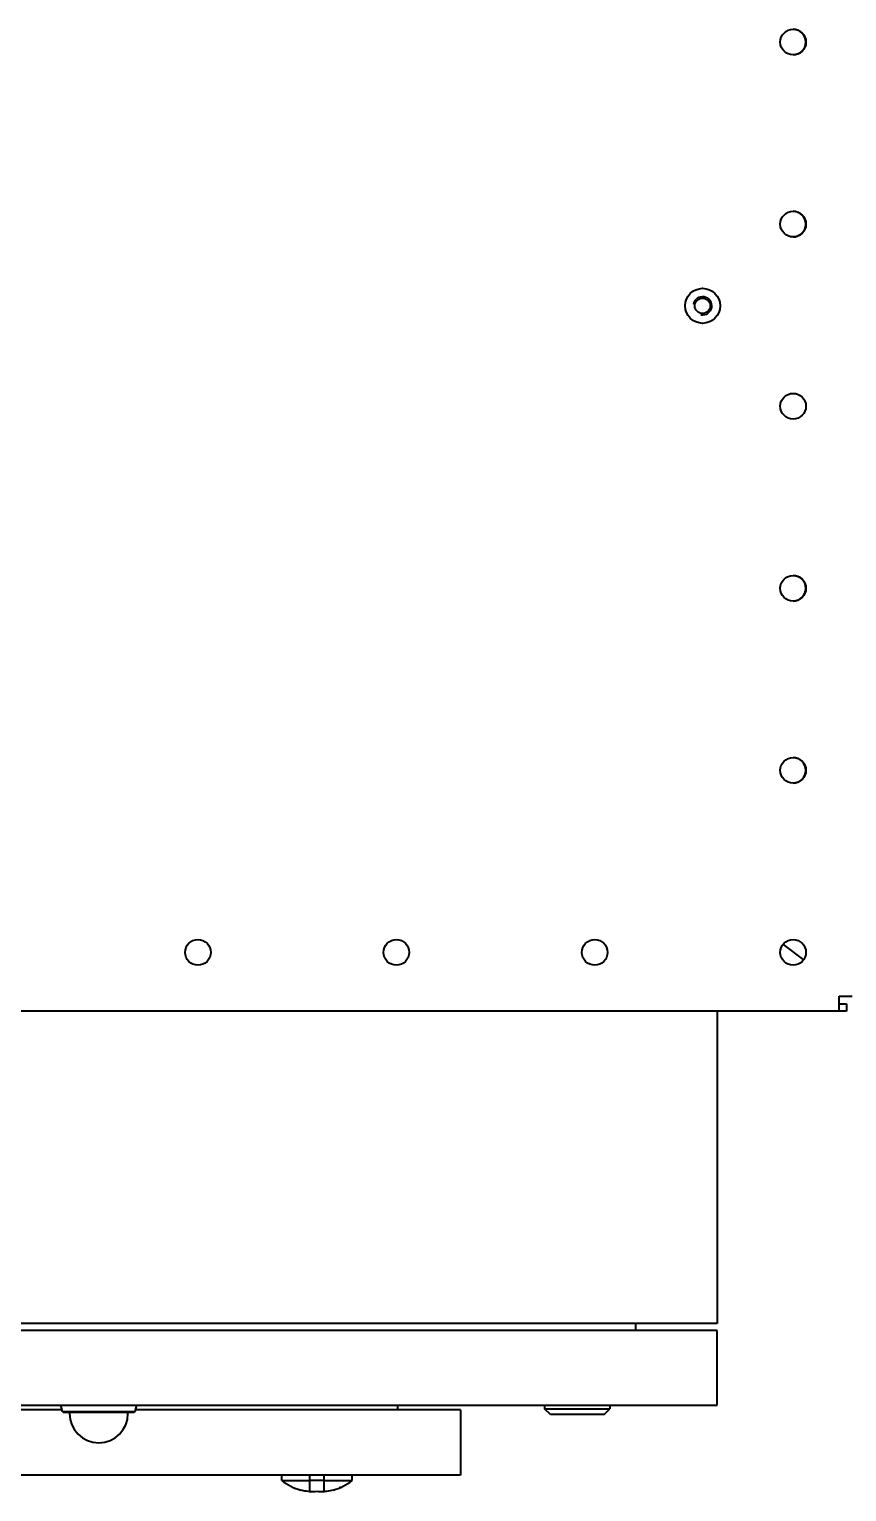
# Model space of a CAD drawing. Header units: millimetres. Extents: x 0 to 4756, y 0 to 3364.
# Drawn here: x 1136 to 1486, y 1972 to 2598 of the extents above; entities that cross this region are included whole.
import ezdxf

# ---------------------------------------------------------------- set-up
doc = ezdxf.new("R2010")
doc.units = ezdxf.units.MM
doc.header["$LTSCALE"] = 4
doc.layers.add('가시적인 것(ISO)', color=3, linetype='Continuous', lineweight=40)
doc.layers.add('가시적인 좁은 것(ISO)', color=3, linetype='Continuous', lineweight=35)

msp = doc.modelspace()

# ---------------------------------------------------------------- linework, layer by layer
at = {"layer": '가시적인 것(ISO)'}
for p, q in [((1458.9792, 2206.2191), (1467.7141, 2199.5382)), ((1483.0692, 2178.4348), (1483.0692, 2183.9774)), ((1483.0692, 2183.9774), (1488.6118, 2183.9774)), ((1483.0692, 2183.7774), (1483.2692, 2183.7774)), ((1483.0692, 2180.7774), (1486.1692, 2180.7774)), ((1483.2692, 2183.7774), (1483.2692, 2183.9774)), ((1486.1692, 2180.7774), (1486.1692, 2177.5774)), ((1483.0692, 2177.5774), (848.4692, 2177.5774)), ((1430.7692, 2177.5774), (1430.7692, 2043.7774)), ((1483.0692, 2177.5774), (1483.0692, 2178.4348)), ((1486.1692, 2177.5774), (1483.0692, 2177.5774)), ((1430.7692, 2043.7774), (900.7692, 2043.7774)), ((1395.7692, 2043.7774), (1395.7692, 2040.7774)), ((1430.7692, 2040.7774), (900.7692, 2040.7774)), ((1430.7692, 2008.7774), (1430.7692, 2040.7774)), ((900.7692, 2008.7774), (1430.7692, 2008.7774)), ((1150.0124, 2006.7774), (1010.7692, 2006.7774)), ((1150.1889, 2006.0665), (1149.5158, 2008.7774)), ((1150.1889, 2006.0665), (1181.3495, 2006.0665)), ((1150.5692, 2005.7774), (1150.1889, 2006.0665)), ((1150.5692, 2005.7774), (1180.9692, 2005.7774)), ((1153.2692, 2005.7774), (1153.2692, 2005.1774)), ((1178.2692, 2005.7774), (1178.2692, 2005.1774)), ((1180.9692, 2005.7774), (1181.3495, 2006.0665)), ((1181.3495, 2006.0665), (1182.0226, 2008.7774)), ((1320.7692, 2006.7774), (1181.526, 2006.7774)), ((1293.7692, 2008.7774), (1293.7692, 2006.7774)), ((1320.7692, 2006.7774), (1320.7692, 1978.7774)), ((1356.7692, 2008.7774), (1356.7692, 2007.2774)), ((1356.7692, 2007.2774), (1384.7692, 2007.2774)), ((1359.2692, 2004.7774), (1356.7692, 2007.2774)), ((1382.2692, 2004.7774), (1384.7692, 2007.2774)), ((1384.7692, 2008.7774), (1384.7692, 2007.2774)), ((1382.2692, 2004.7774), (1359.2692, 2004.7774)), ((1320.7692, 1978.7774), (1010.7692, 1978.7774)), ((1244.1317, 1976.5083), (1244.1317, 1978.7774)), ((1256.2692, 1976.5083), (1256.2692, 1978.7774)), ((1262.2692, 1976.5083), (1256.2692, 1976.5083)), ((1256.2692, 1972.9366), (1256.2692, 1976.5083)), ((1262.2692, 1976.5083), (1262.2692, 1978.7774)), ((1262.2692, 1972.9366), (1262.2692, 1976.5083)), ((1274.4067, 1976.5083), (1274.4067, 1978.7774)), ((1256.2692, 1971.6928), (1256.2692, 1972.9366)), ((1262.2692, 1971.6928), (1262.2692, 1972.9366))]:
    msp.add_line(p, q, dxfattribs=at)
for centre, radius in [((1463.2692, 2592.7774), 5.5), ((1463.2692, 2514.7774), 5.5), ((1424.4692, 2479.7774), 7.5), ((1424.4692, 2479.7774), 3.3235), ((1463.2692, 2436.7774), 5.5), ((1463.2692, 2358.7774), 5.5), ((1463.2692, 2280.7774), 5.5), ((1208.2692, 2202.7774), 5.5), ((1293.2692, 2202.7774), 5.5), ((1378.2692, 2202.7774), 5.5), ((1463.2692, 2202.7774), 5.5)]:
    msp.add_circle(centre, radius, dxfattribs=at)
for centre, radius, start, end in [((1463.208, 2592.7774), 5.5, 270.3188317, 89.6811683), ((1463.208, 2514.7774), 5.5, 270.3188317, 89.6811683), ((1463.208, 2358.7774), 5.5, 270.3188317, 89.6811683), ((1463.208, 2280.7774), 5.5, 270.3188317, 89.6811683), ((1165.7692, 2005.1774), 12.5, 180, 0), ((1259.2692, 1996.5174), 25.09, 232.8914589, 253.9871624), ((1259.2692, 1996.5174), 25.09, 286.0128375, 307.1085411)]:
    msp.add_arc(centre, radius, start, end, dxfattribs=at)
for points, knots in [([(1244.1317, 1976.5083), (1244.1875, 1976.5083), (1244.2711, 1976.5083), (1244.6897, 1976.5083), (1244.8641, 1976.5083), (1245.2828, 1976.5083), (1245.527, 1976.5083), (1245.8057, 1976.5083)], [-0.794182825, -0.794182825, -0.794182825, -0.794182825, -0.397060479, -0.397060479, -0.1985164, -0.1985164, -0.000001, -0.000001, -0.000001, -0.000001]), ([(1245.8057, 1976.5083), (1246.3091, 1976.5083), (1246.9094, 1976.5083), (1248.3085, 1976.5083), (1249.105, 1976.5083), (1250.4405, 1976.5083), (1250.9082, 1976.5083), (1252.1305, 1976.5083), (1252.9093, 1976.5083), (1254.1351, 1976.5083), (1254.5518, 1976.5083), (1255.4009, 1976.5082), (1255.8326, 1976.5083), (1256.2692, 1976.5083)], [-1.4373876, -1.4373876, -1.4373876, -1.4373876, -1.07799796, -1.07799796, -0.71829101, -0.71829101, -0.53864198, -0.53864198, -0.26919777, -0.26919777, -0.13451784, -0.13451784, -0.000001, -0.000001, -0.000001, -0.000001]), ([(1262.2692, 1976.5083), (1262.7058, 1976.5083), (1263.1375, 1976.5082), (1263.9866, 1976.5083), (1264.4033, 1976.5083), (1265.6291, 1976.5083), (1266.4078, 1976.5083), (1267.6302, 1976.5083), (1268.0979, 1976.5083), (1269.4334, 1976.5083), (1270.2299, 1976.5083), (1271.6289, 1976.5083), (1272.2293, 1976.5083), (1272.7327, 1976.5083)], [-1.43451955, -1.43451955, -1.43451955, -1.43451955, -1.30026929, -1.30026929, -1.16585639, -1.16585639, -0.89694514, -0.89694514, -0.71765182, -0.71765182, -0.35866508, -0.35866508, -0.000001, -0.000001, -0.000001, -0.000001]), ([(1272.7327, 1976.5083), (1273.0114, 1976.5083), (1273.2556, 1976.5083), (1273.6743, 1976.5083), (1273.8487, 1976.5083), (1274.2673, 1976.5083), (1274.3509, 1976.5083), (1274.4067, 1976.5083)], [-0.79365146, -0.79365146, -0.79365146, -0.79365146, -0.595268882, -0.595268882, -0.396857642, -0.396857642, -0.000001, -0.000001, -0.000001, -0.000001]), ([(1256.2749, 1971.6918), (1255.2536, 1971.7912), (1254.2746, 1971.9433), (1253.036, 1972.2159), (1252.6813, 1972.3053), (1252.3481, 1972.4009)], [0, 0, 0, 0, 0.321773695, 0.321773695, 0.459943574, 0.459943574, 0.459943574, 0.459943574]), ([(1266.1903, 1972.4009), (1265.3629, 1972.1634), (1264.3921, 1971.963), (1262.9975, 1971.7705), (1262.6337, 1971.7278), (1262.2635, 1971.6917)], [0, 0, 0, 0, 0.343124535, 0.343124535, 0.459743791, 0.459743791, 0.459743791, 0.459743791])]:
    msp.add_open_spline(points, degree=3, knots=knots, dxfattribs=at)
for points in [[(1256.2695, 1971.6928), (1256.2723, 1971.692), (1256.2752, 1971.6916), (1256.2782, 1971.6917)], [(1259.2704, 1971.7298), (1258.2613, 1971.7298), (1257.2409, 1971.7144), (1256.2781, 1971.6916)], [(1262.2603, 1971.6916), (1261.2983, 1971.7144), (1260.2787, 1971.7298), (1259.2704, 1971.7298)], [(1262.2603, 1971.6917), (1262.2632, 1971.6916), (1262.2661, 1971.692), (1262.269, 1971.6928)], [(1269.3114, 1973.5247), (1269.2209, 1973.4852), (1269.0819, 1973.425), (1268.8996, 1973.3492)]]:
    msp.add_open_spline(points, degree=3, dxfattribs=at)
at = {"layer": '가시적인 좁은 것(ISO)'}
msp.add_arc((1424.4692, 2479.7774), 4, 260, 170, dxfattribs=at)

doc.saveas('drawing.dxf')
